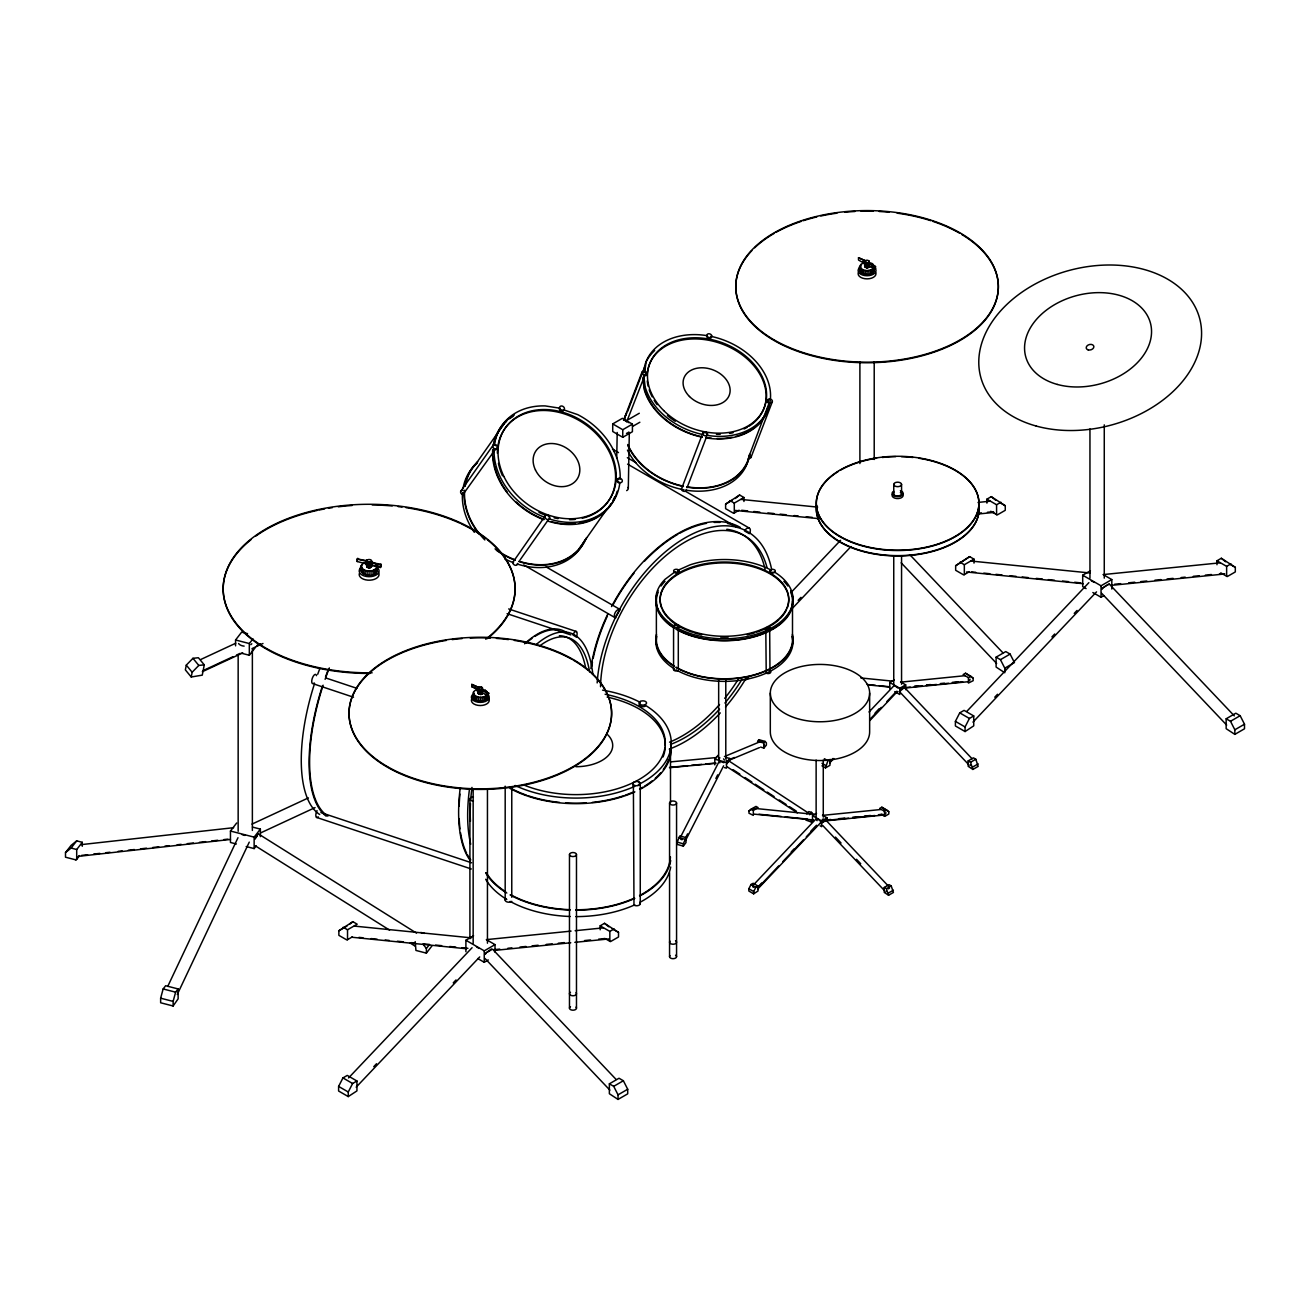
<?xml version="1.0" encoding="UTF-8"?>
<svg xmlns="http://www.w3.org/2000/svg" width="1310" height="1310" viewBox="0 0 1310 1310"><rect width="100%" height="100%" fill="white"/><g stroke="black" fill="none" stroke-linecap="round" stroke-linejoin="round"><path stroke-width="1.5" d="M616.732 458.369L617.207 432.464M628.309 488.204L629.324 432.398M376.56 569.326C377.018 582.983 350.507 571.504 364.475 562.629M361.232 571.438L361.282 565.625M366.636 560.713C367.701 565.249 375.315 559.599 368.88 559.485C361.871 560.287 368.912 572.814 371.5 565.838M366.62 566.51L367.651 565.167M376.56 564.708C378.426 572.339 363.443 573.125 361.232 566.821M719.125 759.456L719.779 757.622M885.969 812.675L885.576 814.018M970.055 679.202L969.629 680.66M186.298 665.12L185.365 669.885L191.227 677.008L202.264 675.141L204.262 664.858L198.399 657.735L192.947 658.308L186.298 665.12L192.161 672.243L191.227 677.008M643.259 373.023L645.224 363.918A65.451 48.388 20.9 0 1 654.673 350.49M644.209 371.107L645.339 365.867M711.461 337.128L711.395 337.374A2.522 1.867 20.9 0 1 706.679 336.49L706.647 336.244M702.487 433.905L702.553 433.659A2.522 1.867 20.9 0 1 705.599 432.873M476.742 689.502C466.818 694.087 482.26 701.03 486.501 695.151C490.644 702.717 472.173 703.912 473.401 696.167M478.035 688.225C480.541 684.017 485.306 690.714 479.165 689.355C473.303 687.292 481.425 699.311 482.276 692.417M478.035 693.088L478.69 692.155M487.222 694.153L486.501 691.025L482.162 689.093M874.212 267.797C875.375 282.174 849.322 270.793 863.487 262.835M859.9 270.564L860.146 269.5M864.862 261.214C864.764 264.882 872.46 261.541 867.646 260.281C861.472 259.216 865.108 272.087 869.332 266.421M563.971 409.752L563.906 410.03A2.604 2.047 35.1 0 1 559.223 408.769L559.206 408.474M160.639 998.187L163.144 988.952L165.649 985.726L178.127 988.952L178.127 998.842L173.117 1005.998L160.639 1002.772L160.639 998.187L173.117 1001.397L173.117 1005.998M173.117 1001.397L175.622 992.178L178.127 988.952M677.172 842.101L679.857 835.911L685.998 837.63L685.998 842.592L683.329 846.113L677.172 844.393L677.172 842.101L683.329 843.82L683.329 846.113M683.329 843.82L685.998 837.63M899.38 691.745L904.146 687.668M885.855 891.799L886.264 890.931M969.94 765.662L970.366 764.696M764.45 744.948L763.845 746.192M623.56 420.33L641.982 372.187M627.556 411.553L644.978 366.014M644.962 375.331A1.998 1.474 20.9 0 1 644.504 375.397L642.751 377.919L644.209 389.545A65.451 48.388 20.9 0 0 702.258 437.229M626.606 422L644.618 375.806A2.522 1.867 20.9 0 0 646.436 373.792M701.767 435.788L681.462 488.974A2.522 1.867 20.9 0 0 683.836 491.332A2.522 1.867 20.9 0 0 686.358 489.875L686.325 489.629M687.046 487.729L706.581 436.688M749.025 456.371L768.97 403.333A2.522 1.867 20.9 0 1 769.117 399.648L769.428 399.681M751.023 457.37L772.294 401.81M317.036 810.628L316.529 811.774A4.863 1.981 -71.6 0 0 316.005 816.621A4.863 1.981 -71.6 0 0 318.248 816.834M167.745 986.397L237.994 837.712M177.276 994.47L249.26 842.133M620.138 609.559A4.814 2.784 -60 0 0 615.323 612.343A4.814 2.784 -60 0 0 615.323 617.894L620.138 609.559L546.155 566.935M338.602 1086.416L342.942 1077.917L347.281 1075.412L356.942 1080.996L356.942 1090.903L348.264 1096.585L338.602 1091.017L338.602 1086.416L348.264 1092L348.264 1096.585M348.264 1092L352.603 1083.501L356.942 1080.996M680.021 838.089L718.993 761.667M685.785 837.417L687.603 833.848M715.866 778.435L717.683 774.849M685.588 840.398L723.628 765.81M748.845 888.753L751.023 884.496L753.184 883.251L758.015 886.035L758.015 890.996L753.676 893.829L748.845 891.046L748.845 888.753L753.676 891.537L753.676 893.829M753.676 891.537L755.854 887.296L758.015 886.035M825.513 767.873L827.887 760.733L830.245 759.358L829.934 765.335L825.513 767.873L821.992 765.842M955.399 721.368L959.739 712.869L964.078 710.364L973.739 715.948L973.739 725.855L965.077 731.537L955.399 725.969L955.399 721.368L965.077 726.952L965.077 731.537M965.077 726.952L969.4 718.453L973.739 715.948M361.282 570.243L361.871 564.479M726.46 764.172L728.769 760.864L809.22 813.559M254.844 838.465L258.185 833.962M254.844 839.317L257.202 835.927M726.886 763.533L728.769 761.29M503.842 424.145L475.268 464.788A66.859 52.728 35.1 0 0 465.181 486.141M461.005 490.89L493.182 445.122M519.972 560.091L548.202 519.939M578.856 549.07L607.414 508.427A66.859 52.728 35.1 0 1 601.617 513.847M865.075 265.75L864.862 266.749M873.966 267.486C870.937 271.809 861.636 271.858 859.9 266.421M893.78 492.151C890.767 497.947 906.029 496.523 900.756 491.61M900.248 689.731L899.413 692.057M78.928 856.543L75.931 859.9L65.5 857.198L65.5 852.613L71.084 845.408L76.684 840.856L82.268 842.314L82.268 846.276M65.5 852.613L71.1 848.061L76.684 840.856M235.571 645.846L235.571 639.984L241.662 632.124L247.557 633.647M76.701 859.409L76.701 849.519L82.268 842.314M75.931 859.9L79.288 855.577M241.466 653.231L249.326 655.262L249.326 643.538L252.977 638.822M249.326 655.262L255.417 647.402M371.107 562.563L380.899 564.233L380.899 566.771L380.342 567.492L357.204 561.515L357.204 558.977L367.193 560.68L366.636 561.4M357.204 561.515L357.761 558.256M371.107 565.101L378.328 566.1M380.342 567.492L380.899 564.233M236.357 844L230.462 842.477L230.462 831.031L236.684 822.991M246.198 846.538L254.14 848.585L254.14 837.139L260.363 829.115L252.47 827.068M254.14 848.585L256.203 845.916M415.188 941.628L415.941 950.438L426.372 953.123L426.372 948.538L428.616 945.656M426.372 953.123L431.956 945.918M714.801 764.893L714.801 759.178L718.142 755.215M724.495 767.611L726.477 768.168L726.477 762.453L729.801 758.49L725.904 757.393M765.056 741.411L758.899 739.692L757.557 741.28L763.714 742.999L765.056 741.411L766.383 742.819L766.383 745.112L763.894 748.075L760.635 747.093M806.829 813.968L808.827 811.594L811.578 812.364L813.428 814.885M809.596 814.738L811.578 812.364M805.846 820.093L811.365 821.992L813.346 819.618M485.06 953.533L491.545 948.882M485.06 954.401L486.075 953.303M822.074 822.32L825.84 820.142L889.015 886.739M822.074 822.745L825.84 820.568M1101.874 588.485L1108.997 583.851M1101.874 589.353L1102.873 588.255M791.437 592.087L840.578 540.293M798.15 600.308L800.95 597.36M792.059 608.692L851.025 546.532M348.542 1077.95L472.075 947.719M373.759 1066.668L376.543 1063.72M453.244 982.86L456.027 979.929M356.173 1087.169L479.706 956.922M869.021 711.985L894.124 685.572M875.096 713.033L879.239 708.661M830.016 761.454L832.8 758.539M870.233 719.059L881.319 707.367M886.87 701.521L896.58 691.287M829.688 762.895L833.831 758.506M869.807 720.598L897.481 691.418M753.119 885.265L816.294 818.652M758.948 885.937L761.749 882.973M791.24 851.893L794.04 848.929M810.89 831.162L816.507 825.251M759.407 886.28L778.713 865.91M782.856 861.554L791.125 852.826M793.893 849.912L803.554 839.743M806.305 836.828L815.966 826.659M757.639 889.13L820.813 822.516M966.747 711.428L1088.872 582.672M994.749 697.198L997.532 694.267M1051.914 636.922L1054.697 633.991M1074.233 613.408L1077.016 610.46M972.97 722.121L1096.519 591.874M192.161 672.243L198.809 665.431L204.262 664.858M900.805 689.125L904.146 687.193M739.118 510.212L733.698 513.34L725.609 508.673L725.609 504.088L739.61 495.016L743.949 497.522L743.949 501.484M735.27 498.504L739.61 495.016M352.357 936.879L346.937 940.007L338.864 935.34L338.864 930.755L352.865 921.683L357.188 924.189L347.527 929.756L343.204 927.251M349.966 924.008L352.865 921.683M969.171 571.831L963.751 574.959L955.661 570.292L955.661 565.707L969.662 556.635L974.001 559.141L974.001 563.103M969.662 556.635L955.661 565.707M753.316 810.432L753.316 815.377L748.976 813.215L748.976 810.923L751.138 809.171L755.985 806.387L758.146 807.631L753.316 810.432L751.138 809.171M487.205 952.239L491.545 949.734M1104.019 587.191L1106.393 585.488M752.923 809.072L754.036 808.417M674.617 572.126L665.021 579.347A68.611 39.611 0 0 0 674.142 626.098M678.302 627.801L678.514 627.654A2.653 1.523 0 0 0 678.089 625.803M770.542 570.521L770.329 570.685A2.653 1.523 0 0 0 770.755 572.535A2.653 1.523 0 0 0 773.948 572.765L774.21 572.65M678.302 670.409L678.089 670.573A2.653 1.523 0 0 1 674.617 670.704A2.653 1.523 0 0 1 673.929 668.722M639.968 703.257L639.673 703.486A3.684 2.129 0 0 0 640.262 706.041A3.684 2.129 0 0 0 644.7 706.385L645.093 706.221M511.768 901.362L511.473 901.591A3.684 2.129 0 0 1 506.266 901.591A3.684 2.129 0 0 1 506.266 898.578M888.327 888.835L889.457 888.196M858.508 257.726L865.943 261.017L858.508 257.726L858.508 260.019L865.075 263.801M875.506 266.536L868.203 263.31L875.506 266.536L875.506 268.812L868.203 265.602L875.506 268.812M612.72 423.916L622.381 418.332L632.419 424.129L632.419 431.71L622.758 437.294L612.72 431.498L612.72 423.916L622.758 429.713L632.419 424.129M625.41 421.263L639.296 413.256M632.91 426.241L639.853 422.246M725.609 504.088L732.044 500.371M729.948 500.584L734.288 503.089L743.949 497.522M471.764 684.393L479.198 687.684L471.764 684.393L471.764 686.686L479.198 689.977M471.764 686.686L477.56 689.027M482.309 691.762L481.441 692.269L487.893 695.987L488.761 693.203L481.441 689.977L488.761 693.203M986.921 503.122L986.921 499.159L991.261 496.654L1005.261 505.725L1005.261 510.31L997.172 514.977L990.737 511.26M986.921 499.159L996.582 504.743L1000.922 502.238M960.001 562.219L964.34 564.708L974.001 559.141M338.864 930.755L346.921 926.104M889.768 688.733L889.768 682.477L894.19 679.923M1086.088 588.616L1082.699 586.651L1082.699 575.205L1090.395 570.767M889.768 682.477L899.79 688.258L905.685 684.852L905.685 689.682M465.901 951.699L465.901 940.253L473.598 935.815M1082.699 575.205L1101.039 585.799L1111.813 579.577L1111.813 589.058M465.901 940.253L484.242 950.847L495.016 944.625L495.016 952.141M970.776 676.271L965.503 673.225L963.128 674.584L968.417 677.63L970.776 676.271L973.15 678.171L973.15 680.692L968.417 683.05L968.417 677.63M996.108 657.161L1005.769 651.578L1010.108 654.083L1014.448 662.582L1004.786 668.166L1004.786 672.75L996.108 667.068L996.108 657.161L1000.447 659.667L1004.786 668.166M1092.851 592.529L1101.039 597.245L1103.724 595.69M1000.447 659.667L1010.108 654.083M477.757 958.543L484.242 962.293L488.27 959.952M748.976 810.923L753.807 808.123M1216.974 564.741L1216.974 560.778L1221.313 558.273L1235.314 567.345L1235.314 571.93L1227.224 576.596L1220.789 572.879M600.176 929.789L600.176 925.826L604.516 923.321L618.517 932.392L618.517 936.978L610.427 941.644L605.007 938.517M1216.974 560.778L1226.635 566.362L1230.974 563.857M600.176 925.826L609.838 931.41L614.177 928.905M812.495 821.386L812.495 815.672L816.539 813.346M812.495 815.672L821.665 820.961L827.052 817.849L827.052 819.651M886.641 809.989L881.81 807.206L879.632 808.45L884.463 811.25L886.641 809.989L888.802 811.741L888.802 814.034L884.758 816.376L881.237 814.345M968.155 760.913L973.428 757.851L975.803 759.227L978.177 766.383L972.888 769.428L968.155 766.317L968.155 760.913L970.53 762.273L972.888 769.428M970.53 762.273L975.803 759.227M972.888 766.923L978.177 763.877M884.234 887.46L889.064 884.659L891.226 885.92L893.404 892.454L888.573 895.254L884.234 892.405L884.234 887.46L886.395 888.704L888.573 895.254M886.395 888.704L891.226 885.92M888.573 892.962L893.404 890.161M1226.16 718.781L1235.821 713.197L1240.161 715.702L1244.5 724.201L1244.5 728.786L1234.839 734.37L1226.16 728.688L1226.16 718.781L1230.499 721.286L1234.839 729.785L1234.839 734.37M1230.499 721.286L1240.161 715.702M609.363 1083.829L619.024 1078.245L623.364 1080.75L627.703 1089.249L627.703 1093.834L618.042 1099.418L609.363 1093.735L609.363 1083.829L613.702 1086.334L618.042 1094.832L618.042 1099.418M613.702 1086.334L623.364 1080.75M1234.839 729.785L1244.5 724.201M618.042 1094.832L627.703 1089.249M200.774 659.487L235.702 643.243M203.279 670.524L232.803 656.785M236.488 655.066L240.172 653.346M256.776 645.617L260.477 643.898M202.313 671.719L242.759 652.904M251.962 648.63L262.982 643.488M252.011 824.105L308.407 797.888M260.494 832.963L315.071 807.599M677.614 570.39L690.124 564.839A68.611 39.611 0 0 1 771.344 570.243M760.062 741.706L763.468 742.213M724.446 756.558L760.717 741.444M728.786 759.8L734.386 757.475M728.573 760.471L759.407 747.617M1107.458 584.948L1108.342 584.686M719.485 761.175L723.922 762.715M81.138 844.639L233.638 827.691M81.547 855.414L87.639 854.742M93.747 854.054L99.838 853.383M105.946 852.695L110.007 852.253M118.146 851.353L122.207 850.894M128.315 850.223L134.406 849.535M140.514 848.864L146.605 848.176M152.713 847.504L158.805 846.833M164.913 846.145L168.974 845.703M177.112 844.786L181.173 844.344M187.281 843.656L193.372 842.985M199.48 842.314L205.572 841.626M211.68 840.954L217.771 840.267M223.879 839.595L227.94 839.137M78.78 856.314L230.462 839.448M978.03 502.418L990.131 501.206M977.342 513.291L981.387 512.898M987.429 512.275L993.488 511.67M977.702 514.06L993.848 512.439M1103.151 574.582L1220.199 562.825M1114.564 584.244L1120.623 583.638M1128.696 582.819L1134.738 582.213M1140.797 581.607L1146.856 581.001M1154.929 580.183L1160.987 579.577M1167.03 578.971L1173.089 578.365M1181.162 577.546L1185.206 577.153M1193.263 576.334L1199.321 575.729M1205.38 575.123L1211.439 574.517M1219.512 573.698L1224.719 573.764M1110.88 585.406L1223.9 574.058M900.576 682.166L965.077 675.682M914.642 686.145L918.605 685.752M926.53 684.95L930.477 684.557M940.383 683.558L944.346 683.165M952.272 682.363L958.216 681.773M904.228 687.701L910.27 687.095M914.298 686.686L922.371 685.883M926.399 685.474L936.486 684.459M940.514 684.066L948.571 683.247M952.616 682.837L962.686 681.839M905.521 688.012L968.024 681.74M822.713 815.36L881.237 809.482M826.872 819.88L830.835 819.487M838.76 818.684L844.704 818.095M852.646 817.293L858.59 816.687M864.534 816.097L870.479 815.491M878.421 814.705L882.383 814.296M826.413 820.387L848.618 818.16M852.646 817.751L874.851 815.524M878.879 815.115L883.497 814.951M825.578 820.879L884.103 815M486.337 939.63L571.094 931.115M575.139 930.706L603.386 927.873M493.723 949.701L499.781 949.095M507.854 948.276L511.899 947.867M519.955 947.064L526.014 946.459M532.073 945.836L538.132 945.231M546.204 944.428L552.247 943.822M558.306 943.216L564.364 942.594M584.538 940.58L590.597 939.958M598.67 939.155L604.729 938.549M494.083 950.454L570.767 942.758M574.812 942.349L609.117 938.91M670.491 761.896L716.586 757.54M669.639 767.382L687.668 765.679M691.68 765.286L701.701 764.352M705.697 763.959L715.718 763.026M669.475 767.693L715.882 763.304M735.254 510.442L819.028 518.662M753.807 814.1L811.905 819.831M643.619 378.394L643.783 382.094M740.969 499.421L817.653 507.117M741.657 510.294L747.715 510.9M753.774 511.506L759.816 512.112M767.889 512.931L773.948 513.536M780.007 514.142L786.066 514.748M794.138 515.567L798.167 515.976M806.24 516.779L812.298 517.385M971.021 561.04L1090.1 572.994M971.709 571.913L975.753 572.323M983.826 573.125L989.885 573.747M995.928 574.353L1001.986 574.959M1010.059 575.761L1016.118 576.367M1022.16 576.99L1028.219 577.595M1036.292 578.398L1042.351 579.004M1048.393 579.626L1054.452 580.232M1062.525 581.034L1068.583 581.64M1074.642 582.262L1080.685 582.868M966.502 571.979L1083.337 583.72M860.834 677.958L893.092 681.184M867.253 684.508L875.326 685.31M879.354 685.719L889.441 686.735M867.891 684.884L889.687 687.079M754.642 808.385L815.18 814.46M759.014 814.231L781.218 816.457M785.263 816.867L807.451 819.094M354.224 926.088L471.272 937.845M358.956 937.371L362.985 937.78M371.058 938.582L377.116 939.188M385.189 940.007L389.217 940.416M397.29 941.219L403.349 941.824M411.422 942.643L415.45 943.036M423.523 943.855L429.582 944.461M435.641 945.067L441.683 945.673M449.756 946.491L455.815 947.097M461.873 947.703L467.932 948.309M351.719 937.223L466.524 948.767M619.319 478.789L619.008 478.74A2.604 2.047 35.1 0 0 618.664 482.899L618.975 483.013M242.186 834.683L245.085 835.436M680.709 839.333L682.133 839.726M868.907 262.426L872.116 263.49L874.212 266.421M315.153 684.426L353.536 697.231M357.204 558.977L380.342 564.954M379.982 566.542L380.899 566.771M235.571 639.984L249.326 643.538M230.462 831.031L254.14 837.139M420.772 932.442L424.489 933.408M71.1 848.061L76.701 849.519M163.144 988.952L175.622 992.178M714.801 759.178L726.477 762.453M678.514 837.499L684.672 839.219M644.438 372.024L644.766 372.122A2.522 1.867 20.9 0 1 645.846 372.81M748.288 458.254L748.616 458.353A2.522 1.867 20.9 0 0 751.072 456.388M1091.312 580.854L1094.439 582.426M894.484 685.556L898.021 688.11M816.801 818.504L819.536 820.273M508.673 608.937L576.4 631.518A4.863 1.981 -71.6 0 1 576.4 637.135L572.961 634.957A4.863 1.981 -71.6 0 1 576.4 631.518M507.085 613.669L570.832 634.908M326.01 678.04L356.909 688.34M320.917 812.577L471.584 862.799M316.529 817.391L471.322 868.988M372.384 562.17L375.577 563.66M495.262 445.334L495.573 445.449A2.604 2.047 35.1 0 1 496.13 445.826M883.857 809.318L884.987 809.973M674.716 572.568L674.994 572.683A2.653 1.523 0 0 0 678.187 572.454A2.653 1.523 0 0 0 678.596 570.603L678.4 570.439M752.677 886.706L753.79 887.361M862.668 261.41L865.943 263.31M1230.483 564.561L1235.314 567.345M1000.431 502.942L1005.261 505.725M1103.478 574.762L1111.813 579.577M613.195 449.526L618.5 452.589M627.343 457.698L636.185 462.807M685.687 491.397L749.353 528.143A4.814 2.784 -60 0 1 749.353 533.71L744.522 530.927A4.814 2.784 -60 0 1 749.353 528.143M627.572 464.117L737.186 527.406M973.15 678.171L965.503 673.225M959.739 712.869L969.4 718.453M900.674 681.97L905.685 684.852M894.779 691.615L899.79 694.513L899.79 688.258M523.738 564.938L615.667 618.009M824.367 758.703L827.887 760.733M821.992 763.337L825.513 765.367M888.802 811.741L881.81 807.206M822.467 815.213L827.052 817.849M820.109 825.791L821.665 826.692L821.665 820.961M751.023 884.496L755.854 887.296M612.065 928.675L618.517 932.392M486.681 939.81L495.016 944.625M342.942 1077.917L352.603 1083.501M258.398 833.897L416.531 933.146M255.499 845.949L389.561 930.1M410.194 943.053L415.352 946.279M476.463 946.704L478.838 948.407M733.01 769.658L739.855 774.144M744.997 777.501L751.842 781.988M755.264 784.231L763.812 789.848M767.234 792.091L774.095 796.562M779.221 799.935L786.066 804.422M789.488 806.665L796.333 811.152M727.214 766.874L797.381 812.855M763.894 748.075L763.714 742.999M1221.313 558.273L1225.652 561.777M991.261 496.654L995.6 500.142M604.516 923.321L608.839 926.825M744.293 679.317L744.555 679.562A4.814 2.784 -60 0 0 748.681 677.81M758.899 739.692L760.242 741.1M1109.373 584.162L1234.315 715.882M1101.743 593.365L1226.684 725.085M910.204 555.096L1002.871 652.773M901.165 562.825L996.632 663.466M904.358 687.357L972.151 758.834M899.413 691.582L968.598 764.516M835.452 837.09L841.053 843.018M856.511 859.294L860.719 863.732M822.713 825.496L884.496 890.603M492.576 949.21L616.109 1079.44M484.946 958.412L609.887 1090.133M723.578 758.85L724.414 760.127M192.947 658.308L198.809 665.431M820.044 820.83L820.715 821.845M423.015 944.068L426.372 948.538M874.212 270.564L873.246 268.501L873.246 272.627M707.302 434.789L707.269 434.543A2.522 1.867 20.9 0 0 706.679 433.561M643.734 375.331L645.191 386.974A65.451 48.388 20.9 0 0 703.241 434.642M644.242 385.811L644.716 389.545A64.91 47.995 20.9 0 0 702.291 436.836M517.63 563.431L517.646 563.726A2.604 2.047 35.1 0 1 515.043 565.216A2.604 2.047 35.1 0 1 512.8 562.416L544.682 516.713A2.604 2.047 35.1 0 1 545.386 515.911M1226.635 566.362L1226.635 576.269M1104.264 424.849L1104.264 578.136M1101.039 585.799L1101.039 597.245M1089.953 428.943L1089.953 578.136M996.582 504.743L996.582 514.65M964.34 564.708L964.34 574.615M901.558 484.422A3.914 2.26 0 0 1 895.696 486.37A3.914 2.26 0 0 1 895.696 482.473A3.914 2.26 0 0 1 901.558 484.422L901.558 494.623M901.558 555.8L901.558 684.262M893.747 484.422L893.747 494.623M893.747 555.8L893.747 684.262M884.463 811.25L884.463 816.195M874.638 267.027L874.638 269.32M874.212 361.675L874.212 459.483M873.966 265.34L873.966 271.628M873.246 264.358L873.246 267.109M872.116 269.336L872.116 273.479M870.626 269.991L870.626 274.134M869.644 693.088A49.665 28.673 0 0 1 795.154 717.929A49.665 28.673 0 0 1 795.154 668.264A49.665 28.673 0 0 1 869.644 693.088L869.644 731.864A49.665 28.673 0 0 1 819.978 760.537A49.665 28.673 0 0 1 770.313 731.864L770.313 693.088M869.25 261.214L869.25 266.749M869.038 262.213L869.038 267.076M868.907 270.4L868.907 274.543M868.661 262.475L868.661 267.338M868.203 262.688L868.203 267.551M867.646 262.819L867.646 267.682M867.056 262.868L867.056 267.731M867.056 270.548L867.056 274.691M866.467 262.819L866.467 267.682M865.91 262.688L865.91 267.551M865.451 262.475L865.451 267.338M865.075 260.886L865.075 267.076M865.206 270.4L865.206 274.543M863.487 269.991L863.487 274.134M861.996 269.336L861.996 273.479M860.866 264.358L860.866 267.109M860.866 268.485L860.866 272.627M860.146 267.486L860.146 271.628M859.9 361.675L859.9 463.56M823.269 760.095L823.269 817.145M816.13 760.095L816.13 817.145M811.365 819.7L811.365 821.992M792.501 601.159L792.501 639.493M769.691 630.274L769.969 670.966A2.653 1.523 0 0 1 769.969 673.127A2.653 1.523 0 0 1 766.219 673.127L765.81 630.208A2.653 1.523 0 0 1 766.219 628.358A2.653 1.523 0 0 1 769.412 628.112M734.288 503.089L734.288 512.996M729.801 758.49L729.801 760.275M725.789 679.612L725.789 759.079M718.666 679.906L718.666 759.374M678.302 629.832L678.302 668.378M676.566 803.03A3.504 2.03 0 0 1 671.309 804.782A3.504 2.03 0 0 1 671.309 801.278A3.504 2.03 0 0 1 676.566 803.03L676.566 956.66M673.569 626.327L673.569 669.492M670.491 802.883L670.491 748.6A94.598 54.627 0 0 1 669.688 755.723M669.557 803.03L669.557 864.436M669.557 872.624L669.557 956.66M656.375 601.159L656.375 639.493M640.262 783.626L640.262 903.638M622.758 429.713L622.758 437.294M609.838 931.41L609.838 941.317M576.482 854.546A3.504 2.03 0 0 1 571.225 856.298A3.504 2.03 0 0 1 571.225 852.794A3.504 2.03 0 0 1 576.482 854.546L576.482 1008.176M569.473 854.546L569.473 1008.176M511.768 787.015L511.768 897.284M505.185 786.18L505.185 900.085M487.893 693.694L487.893 695.987M487.451 694.464L487.451 697.231M487.451 788.8L487.451 943.216M487.222 692.008L487.222 698.295M486.501 695.151L486.501 699.294M485.371 690.157L485.371 692.924M485.371 696.003L485.371 700.146M484.242 950.847L484.242 962.293M483.881 696.658L483.881 700.801M482.506 687.881L482.506 693.416M482.276 687.553L482.276 693.743M482.162 697.067L482.162 701.21M481.916 687.292L481.916 694.005M481.441 687.079L481.441 694.218M480.901 689.486L480.901 694.349M480.311 689.535L480.311 694.398M480.311 697.215L480.311 701.358M479.722 689.486L479.722 694.349M479.165 689.355L479.165 694.218M478.69 687.292L478.69 694.005M478.33 687.553L478.33 693.743M478.461 697.067L478.461 701.21M478.101 687.881L478.101 693.416M476.742 696.658L476.742 700.801M475.252 696.003L475.252 700.146M474.122 695.151L474.122 699.294M473.401 692.008L473.401 698.295M473.156 788.8L473.156 943.216M473.418 797.004A3.504 2.03 0 0 0 469.913 799.018L469.913 938.206M377.034 565.887L376.985 571.684M376.396 568.229L376.396 572.83M375.299 569.244L375.299 573.862M373.792 570.063L373.792 574.681M371.974 570.636L371.974 575.254M371.647 560.795L371.631 566.591M371.45 561.548L371.45 566.952M371.107 561.875L371.107 567.279M370.615 562.137L370.615 567.541M370.042 562.317L370.042 567.721M369.944 570.914L369.944 575.532M369.387 562.399L369.387 567.803M368.732 562.383L368.732 567.803M368.094 562.285L368.094 567.688M367.881 570.882L367.881 575.499M367.537 562.088L367.537 567.492M367.16 560.025L367.078 567.214M366.816 560.352L366.767 566.87M365.883 570.538L365.883 575.155M364.115 569.916L364.115 574.533M362.69 569.048L362.69 573.649M361.707 567.983L361.707 572.601M347.527 929.756L347.527 939.663M260.363 829.115L260.363 836.631M252.371 649.744L252.371 830.442M238.158 654.656L238.158 831.293M584.85 540.064A67.334 53.104 35.1 0 1 517.204 564.02M513.569 562.76A67.334 53.104 35.1 0 1 504.727 558.83M474.318 532.318A67.334 53.104 35.1 0 1 462.512 492.56M463.036 488.45A67.334 53.104 35.1 0 1 477.462 462.774M586.569 537.608A67.334 53.104 35.1 0 1 518.924 561.564M515.288 560.303A67.334 53.104 35.1 0 1 496.408 550.298M479.46 534.414A67.334 53.104 35.1 0 1 464.133 491.921M464.755 485.994A67.334 53.104 35.1 0 1 477.692 461.66M583.507 542.7A66.859 52.728 35.1 0 1 518.973 561.188M515.37 559.943A66.859 52.728 35.1 0 1 495.049 548.857M484.847 539.949A66.859 52.728 35.1 0 1 464.673 490.218M617.157 491.266A67.416 53.17 35.1 0 1 547.482 520.987M543.846 519.726A67.416 53.17 35.1 0 1 492.74 449.428M493.248 445.334A67.416 53.17 35.1 0 1 514.355 414.926M562.448 410.57A2.047 1.621 35.1 0 0 563.431 409.768L577.775 414.648A67.416 53.17 35.1 0 1 620.138 479.198M561.466 410.538A2.047 1.621 35.1 0 1 559.714 408.785L559.599 407.59A2.604 2.047 35.1 0 1 562.203 406.084A2.604 2.047 35.1 0 1 564.463 408.884L564.332 409.424A2.604 2.047 35.1 0 1 559.632 408.163L545.206 405.92A67.416 53.17 35.1 0 0 494.443 445.253M619.81 483.062A67.416 53.17 35.1 0 1 548.988 518.858M545.353 517.597A67.416 53.17 35.1 0 1 494.116 449.133M596.574 517.221A66.859 52.728 35.1 0 1 579.216 523.296M575.368 523.787A66.859 52.728 35.1 0 1 551.15 521.609M543.945 519.3A66.859 52.728 35.1 0 1 516.189 502.025M507.183 492.101A66.859 52.728 35.1 0 1 494.623 466.327M494.214 464.46A66.859 52.728 35.1 0 1 493.199 456.928M493.755 445.498A66.859 52.728 35.1 0 1 506.593 421.329M509.656 418.725A66.859 52.728 35.1 0 1 512.963 416.4M614.734 496.752A66.859 52.728 35.1 0 1 613.047 500.322M611.017 503.728A66.859 52.728 35.1 0 1 608.692 506.921M497.374 453.227A63.191 49.829 35.1 0 1 547.498 410.603A63.191 49.829 35.1 0 1 612.9 460.694A63.191 49.829 35.1 0 1 582.295 518.252M575.123 519.431A63.191 49.829 35.1 0 1 569.523 519.693M558.027 518.662A63.191 49.829 35.1 0 1 554.163 517.843M544.583 514.846A63.191 49.829 35.1 0 1 538.95 512.407M502.5 475.808A63.191 49.829 35.1 0 1 498.439 463.363M548.333 516.353A2.604 2.047 35.1 0 1 548.808 516.844M463.2 490.382A2.604 2.047 35.1 0 0 460.596 491.889A2.604 2.047 35.1 0 0 462.839 494.689L495.229 449.608A2.604 2.047 35.1 0 0 497.161 447.43M626.016 421.083A4.028 2.325 60 0 1 628.865 422.737M628.636 432.12A6.059 3.422 1 0 1 626.491 433.381M628.063 487.32A6.059 3.422 1 0 1 626.671 490.628M749.959 454.586A65.369 48.339 20.9 0 1 687.046 487.173M683.378 486.501A65.369 48.339 20.9 0 1 627.834 445.498M624.362 420.215A65.369 48.339 20.9 0 1 626.409 413.289M749.533 454.455A64.91 47.995 20.9 0 1 687.046 486.829M683.411 486.157A64.91 47.995 20.9 0 1 627.817 444.499M748.812 457.567A65.369 48.339 20.9 0 1 685.9 490.153M684.066 489.842A65.369 48.339 20.9 0 1 627.457 450.132M624.084 419.658A65.369 48.339 20.9 0 1 626.802 412.994M768.544 407.05A65.451 48.388 20.9 0 1 705.926 437.9M645.994 374.202A1.998 1.474 20.9 0 1 645.388 375.168M645.077 372.711A1.998 1.474 20.9 0 0 644.618 372.482L646.207 361.331A65.451 48.388 20.9 0 1 707.154 335.655M647.091 375.61A61.341 45.359 20.9 0 1 730.063 347.428A61.341 45.359 20.9 0 1 748.976 426.258M747.388 427.207A61.341 45.359 20.9 0 1 744.047 428.959M733.06 432.726A61.341 45.359 20.9 0 1 729.506 433.43M720.238 434.298A61.341 45.359 20.9 0 1 716.439 434.281M675.256 421.312A61.341 45.359 20.9 0 1 667.429 415.516M657.145 404.708A61.341 45.359 20.9 0 1 654.149 400.303M652.2 396.848A61.341 45.359 20.9 0 1 649.187 389.774M648.172 386.237A61.341 45.359 20.9 0 1 647.255 380.882M710.822 336.326A65.451 48.388 20.9 0 1 770.526 397.225A65.451 48.388 20.9 0 1 706.909 435.329M768.037 406.902A64.91 47.995 20.9 0 1 749.205 431.023M747.699 431.874A64.91 47.995 20.9 0 1 735.86 436.426M732.175 437.262A64.91 47.995 20.9 0 1 716.898 438.522M711.428 438.211A64.91 47.995 20.9 0 1 705.926 437.507M670.687 860.539A95.253 55.004 0 0 1 639.984 895.844M634.777 898.398A95.253 55.004 0 0 1 575.892 910.155M570.161 910.057A95.253 55.004 0 0 1 510.13 894.959M506.806 893.027A95.253 55.004 0 0 1 485.683 872.82M670.442 856.937A94.598 54.627 0 0 1 639.542 895.565M634.367 898.103A94.598 54.627 0 0 1 575.892 909.779M569.735 909.664A94.598 54.627 0 0 1 510.589 894.681M505.594 891.717A94.598 54.627 0 0 1 486.288 872.706M670.687 866.991A95.253 55.004 0 0 1 639.984 902.279M634.777 904.833A95.253 55.004 0 0 1 575.892 916.607M570.161 916.492A95.253 55.004 0 0 1 510.13 901.395M506.806 899.462A95.253 55.004 0 0 1 485.683 879.272M670.802 743.212A95.384 55.069 0 0 1 640.066 789.324M634.859 791.879A95.384 55.069 0 0 1 510.065 788.44M605.105 694.234A89.407 51.614 0 0 1 655.164 766.874A89.407 51.614 0 0 1 523.345 784.772M645.06 705.108A95.384 55.069 0 0 1 638.363 784.625M634.859 786.295A95.384 55.069 0 0 1 515.141 785.476M602.567 690.141A95.384 55.069 0 0 1 640.066 702.275M668.673 759.26A94.598 54.627 0 0 1 663.286 769.494M660.731 772.769A94.598 54.627 0 0 1 655.246 778.337M652.429 780.694A94.598 54.627 0 0 1 644.504 786.197M642.784 787.212A94.598 54.627 0 0 1 639.542 788.997M632.583 792.321A94.598 54.627 0 0 1 625.116 795.236M623.183 795.89A94.598 54.627 0 0 1 592.333 802.375M586.176 802.899A94.598 54.627 0 0 1 565.592 802.899M559.435 802.375A94.598 54.627 0 0 1 528.585 795.89M526.669 795.236A94.598 54.627 0 0 1 510.589 788.112M665.234 747.371A89.407 51.614 0 0 1 663.04 756.951M607.12 697.084A89.407 51.614 0 0 1 665.283 745.456M607.774 734.828A36.811 21.255 0 0 1 575.892 766.71M639.771 902.574A3.684 2.129 0 0 1 638.822 905.325A3.684 2.129 0 0 1 633.975 905.128L633.401 786.262A3.684 2.129 0 0 1 633.401 784.133M675.534 955.236A3.504 2.03 0 0 1 675.731 957.954A3.504 2.03 0 0 1 671.048 958.314A3.504 2.03 0 0 1 670.016 955.645M675.534 940.776A3.504 2.03 0 0 1 675.731 943.511A3.504 2.03 0 0 1 671.048 943.871A3.504 2.03 0 0 1 670.016 941.202M576.007 1007.161A3.504 2.03 0 0 1 574.975 1009.83A3.504 2.03 0 0 1 570.292 1009.47A3.504 2.03 0 0 1 570.489 1006.751M576.007 992.718A3.504 2.03 0 0 1 574.975 995.387A3.504 2.03 0 0 1 570.292 995.027A3.504 2.03 0 0 1 570.489 992.292M470.028 938.73A3.504 2.03 0 0 1 470.929 936.781M473.418 801.049A3.504 2.03 0 0 1 469.913 799.018M792.386 636.644A68.529 39.562 0 0 1 754.74 677.286A68.529 39.562 0 0 1 675.976 669.787M674.208 668.722A68.529 39.562 0 0 1 656.49 636.644M792.386 634.335A68.529 39.562 0 0 1 754.74 674.977A68.529 39.562 0 0 1 675.976 667.461M674.208 666.413A68.529 39.562 0 0 1 656.49 634.335M792.239 636.07A68.055 39.3 0 0 1 753.184 675.108A68.055 39.3 0 0 1 676.304 667.281M674.552 666.217A68.055 39.3 0 0 1 656.637 636.07M790.716 590.908A68.611 39.611 0 0 1 758.736 635.465A68.611 39.611 0 0 1 675.911 629.177M674.142 628.112A68.611 39.611 0 0 1 658.16 590.908M661.042 585.996A68.611 39.611 0 0 1 665.021 581.345M783.855 581.345A68.611 39.611 0 0 1 787.818 585.996M678.121 570.767A2.096 1.212 0 0 1 677.794 572.224A2.096 1.212 0 0 1 675.272 572.421L674.437 571.88A2.653 1.523 0 0 1 674.437 569.719A2.653 1.523 0 0 1 678.187 569.719L678.596 570.03A2.653 1.523 0 0 1 678.187 571.88A2.653 1.523 0 0 1 674.994 572.126M786.557 609.641A64.321 37.139 0 0 1 780.138 618.598M778.893 619.777A64.321 37.139 0 0 1 756.591 632.19M754.773 632.763A64.321 37.139 0 0 1 747.077 634.777M728.163 637.102A64.321 37.139 0 0 1 720.713 637.102M701.783 634.777A64.321 37.139 0 0 1 694.103 632.763M692.286 632.19A64.321 37.139 0 0 1 669.967 619.777M668.739 618.598A64.321 37.139 0 0 1 662.32 609.641M661.534 607.758A64.321 37.139 0 0 1 724.43 562.891A64.321 37.139 0 0 1 787.343 607.758M774.718 572.208A68.611 39.611 0 0 1 772.048 627.67A68.611 39.611 0 0 1 675.911 627.163M790.88 592.644A68.055 39.3 0 0 1 790.88 609.674M790.176 611.328A68.055 39.3 0 0 1 784.788 619.319M782.07 622.053A68.055 39.3 0 0 1 772.556 628.947M765.859 632.337A68.055 39.3 0 0 1 677.892 629.832M674.552 627.899A68.055 39.3 0 0 1 666.806 622.053M664.072 619.319A68.055 39.3 0 0 1 658.701 611.328M657.997 609.674A68.055 39.3 0 0 1 657.997 592.644M674.896 625.558A2.653 1.523 0 0 1 677.548 625.558M719.894 762.813A3.57 2.063 0 0 1 719.272 762.42M726.166 760.586A3.062 1.097 -74.3 0 1 726.51 760.258M817.178 820.633A3.57 2.063 0 0 1 816.605 820.207M820.715 823.564A3.062 1.768 -60 0 1 820.715 822.254M822.254 819.601A3.062 1.768 -60 0 1 823.368 818.963M536.609 644.176A125.973 51.434 -71.6 0 1 592.791 673.848M470.716 844.197A125.973 51.434 -71.6 0 1 469.52 788.751M540.08 645.633A120.847 49.338 -71.6 0 1 589.615 672.177M470.437 821.304A120.847 49.338 -71.6 0 1 470.47 803.505M470.732 799.558A120.847 49.338 -71.6 0 1 471.993 787.408M559.354 635.71A120.847 49.338 -71.6 0 1 585.57 667.51M470.388 860.621A125.973 51.434 -71.6 0 1 460.236 787.736M524.573 643.816A125.973 51.434 -71.6 0 1 566.133 632.255M470.749 859.868A125.105 51.074 -71.6 0 1 467.424 854.775M466.638 853.252A125.105 51.074 -71.6 0 1 460.531 832.734M460.007 828.886A125.105 51.074 -71.6 0 1 459.188 818.603M459.139 806.289A125.105 51.074 -71.6 0 1 459.941 794.057M526.047 643.194A125.105 51.074 -71.6 0 1 531.991 638.412M534.906 636.414A125.105 51.074 -71.6 0 1 556.816 629.897M326.108 816.13A126.12 51.483 -71.6 0 1 322.391 686.112M325.535 676.893A126.12 51.483 -71.6 0 1 327.533 671.473M319.706 814.509A126.12 51.483 -71.6 0 1 314.564 683.509M317.708 674.29A126.12 51.483 -71.6 0 1 319.706 668.87M327.893 816.163A125.105 51.074 -71.6 0 1 323.128 685.195M325.109 679.35A125.105 51.074 -71.6 0 1 329.35 667.936M316.512 675.649A4.863 1.981 -71.6 0 0 316.267 674.945L315.874 674.503A4.863 1.981 -71.6 0 0 312.435 677.941A4.863 1.981 -71.6 0 0 312.435 683.558L312.943 683.689A4.863 1.981 -71.6 0 0 314.154 683.001M961.72 234.441A131.295 75.8 0 0 1 967.173 335.999A131.295 75.8 0 0 1 792.73 349.442A131.295 75.8 0 0 1 751.842 250.619M754.691 247.754A131.295 75.8 0 0 1 774.226 233.36M775.831 232.443A131.295 75.8 0 0 1 801.409 221.308M803.259 220.702A131.295 75.8 0 0 1 816.818 216.92M820.83 216.003A131.295 75.8 0 0 1 836.959 213.17M844.901 212.236A131.295 75.8 0 0 1 854.971 211.483M861.03 211.237A131.295 75.8 0 0 1 873.082 211.237M879.141 211.483A131.295 75.8 0 0 1 889.212 212.236M897.154 213.17A131.295 75.8 0 0 1 930.853 220.702M932.704 221.308A131.295 75.8 0 0 1 959.886 233.36M874.802 267.977A8.941 5.158 0 0 1 867.056 275.722A8.941 5.158 0 0 1 859.311 267.977M875.686 272.382A8.941 5.158 0 0 1 867.056 278.866A8.941 5.158 0 0 1 858.427 272.382M978.619 503.384A81.4 46.996 0 0 1 899.266 555.62A81.4 46.996 0 0 1 816.556 505.136M978.619 503.728A81.4 46.996 0 0 1 899.266 555.98A81.4 46.996 0 0 1 816.556 505.496M918.67 458.222A81.318 46.947 0 0 1 971.692 522.952A81.318 46.947 0 0 1 852.433 542.618A81.318 46.947 0 0 1 838.285 471.469M840.119 470.372A81.318 46.947 0 0 1 876.57 458.222M882.203 457.485A81.318 46.947 0 0 1 895.696 456.633M901.46 456.682A81.318 46.947 0 0 1 913.037 457.485M900.379 492.609A5.535 3.193 0 0 1 902.41 496.965A5.535 3.193 0 0 1 894.845 498.144A5.535 3.193 0 0 1 892.831 493.772M900.379 490.66A5.535 3.193 0 0 1 902.148 495.262A5.535 3.193 0 0 1 894.059 495.868A5.535 3.193 0 0 1 893.698 491.168M251.798 643.734A7.156 4.127 0 0 1 250.816 644.651M244.135 646.125A7.156 4.127 0 0 1 238.584 643.521M487.369 539.769A145.967 84.282 0 0 1 487.369 638.609M370.108 673.455A145.967 84.282 0 0 1 239.353 627.768A145.967 84.282 0 0 1 250.898 539.769M255.859 536.036A145.967 84.282 0 0 1 317.053 510.458M318.919 510.065A145.967 84.282 0 0 1 324.618 508.935M328.466 508.247A145.967 84.282 0 0 1 332.363 507.641M338.258 506.823A145.967 84.282 0 0 1 352.144 505.496M372.204 504.94A145.967 84.282 0 0 1 392.214 505.971M398.109 506.593A145.967 84.282 0 0 1 402.039 507.085M405.969 507.641A145.967 84.282 0 0 1 459.45 522.985M461.185 523.787A145.967 84.282 0 0 1 485.879 538.606M372.138 672.816A145.967 84.282 0 0 1 226.122 571.7A145.967 84.282 0 0 1 429.091 511.719A145.967 84.282 0 0 1 485.748 639.231M378.41 572.421A9.94 5.731 0 0 1 370.157 580.166A9.94 5.731 0 0 1 359.317 573.551M377.182 567.607A9.94 5.731 0 0 1 375.642 575.303A9.94 5.731 0 0 1 362.215 575.09A9.94 5.731 0 0 1 361.429 567.345M488.041 697.804A8.941 5.158 0 0 1 480.311 705.533A8.941 5.158 0 0 1 472.566 697.804M591.301 673.127A131.295 75.8 0 0 1 538.95 781.448A131.295 75.8 0 0 1 357.548 740.494A131.295 75.8 0 0 1 446.333 640.41M452.179 639.591A131.295 75.8 0 0 1 462.168 638.559M470.241 638.052A131.295 75.8 0 0 1 490.382 638.052M496.441 638.396A131.295 75.8 0 0 1 508.427 639.591M514.29 640.41A131.295 75.8 0 0 1 571.52 659.11M573.141 660.027A131.295 75.8 0 0 1 588.37 670.573M488.041 694.644A8.941 5.158 0 0 1 485.437 701.456A8.941 5.158 0 0 1 473.467 700.539A8.941 5.158 0 0 1 473.991 693.579M600.537 686.767A119.701 69.119 -60 0 1 674.896 548.612A119.701 69.119 -60 0 1 766.923 567.214M742.033 679.284A119.701 69.119 -60 0 1 724.921 703.044M719.599 709.119A119.701 69.119 -60 0 1 670.442 744.457M726.821 529.273A119.701 69.119 -60 0 1 765.04 569.228M738.234 679.35A119.701 69.119 -60 0 1 724.725 698.328M719.534 704.518A119.701 69.119 -60 0 1 669.525 742.164M597.163 682.919A124.794 72.05 -60 0 1 679.562 541.259A124.794 72.05 -60 0 1 771.623 569.392M746.536 677.483A124.794 72.05 -60 0 1 725.511 707.04M720.271 712.918A124.794 72.05 -60 0 1 669.246 749.124M590.875 668.624A124.794 72.05 -60 0 1 607.856 613.882M611.541 606.579A124.794 72.05 -60 0 1 740.265 527.422M591.76 666.364A123.926 71.559 -60 0 1 592.431 662.27M593.217 658.177A123.926 71.559 -60 0 1 607.463 615.864M612.949 604.991A123.926 71.559 -60 0 1 634.04 573.158M644.323 561.368A123.926 71.559 -60 0 1 677.859 534.3M679.612 533.317A123.926 71.559 -60 0 1 706.499 523.329M714.277 522.428A123.926 71.559 -60 0 1 719.878 522.428M727.476 523.443A123.926 71.559 -60 0 1 736.515 526.44M612.49 449.314A4.814 2.784 -60 0 1 614.193 451.737M711.788 336.162L711.674 336.637A2.522 1.867 20.9 0 1 706.958 335.769L706.892 335.262A2.522 1.867 20.9 0 1 709.414 333.804A2.522 1.867 20.9 0 1 711.788 336.162M702.831 432.939L702.717 433.413A2.522 1.867 20.9 0 0 705.091 435.772A2.522 1.867 20.9 0 0 707.613 434.314L707.564 433.807A2.522 1.867 20.9 0 0 702.831 432.939M545.091 516.107L544.976 516.648A2.604 2.047 35.1 0 0 547.22 519.448A2.604 2.047 35.1 0 0 549.823 517.941L549.791 517.368A2.604 2.047 35.1 0 0 545.091 516.107M678.514 627.081L678.089 627.408A2.653 1.523 0 0 1 674.355 627.408A2.653 1.523 0 0 1 674.355 625.247L674.896 625.001A2.653 1.523 0 0 1 678.089 625.247A2.653 1.523 0 0 1 678.514 627.081M770.755 569.801L770.329 570.112A2.653 1.523 0 0 0 770.755 571.962A2.653 1.523 0 0 0 773.948 572.208L774.488 571.962A2.653 1.523 0 0 0 774.488 569.801A2.653 1.523 0 0 0 770.755 569.801M640.262 701.472L639.673 701.914A3.684 2.129 0 0 0 640.262 704.469A3.684 2.129 0 0 0 644.7 704.813L645.47 704.469A3.684 2.129 0 0 0 645.47 701.472A3.684 2.129 0 0 0 640.262 701.472M644.897 375.086L644.258 375.037A2.522 1.867 20.9 0 1 641.884 372.662A2.522 1.867 20.9 0 1 644.405 371.205L645.044 371.385A2.522 1.867 20.9 0 1 644.897 375.086M770.018 398.977L769.396 398.928A2.522 1.867 20.9 0 0 769.248 402.612L769.871 402.792A2.522 1.867 20.9 0 0 772.392 401.335A2.522 1.867 20.9 0 0 770.018 398.977M495.655 449.002L495.016 448.904A2.604 2.047 35.1 0 1 492.773 446.104A2.604 2.047 35.1 0 1 495.376 444.614L495.999 444.843A2.604 2.047 35.1 0 1 495.655 449.002M620.056 478.232L619.433 478.134A2.604 2.047 35.1 0 0 619.09 482.293L619.712 482.538A2.604 2.047 35.1 0 0 622.316 481.032A2.604 2.047 35.1 0 0 620.056 478.232M769.969 627.801L769.412 627.556A2.653 1.523 0 0 0 766.219 627.801A2.653 1.523 0 0 0 765.81 629.635L766.219 629.963A2.653 1.523 0 0 0 769.969 629.963A2.653 1.523 0 0 0 769.969 627.801M639.182 782.119L638.412 781.775A3.684 2.129 0 0 0 633.975 782.119A3.684 2.129 0 0 0 633.401 784.674L633.975 785.116A3.684 2.129 0 0 0 639.182 785.116A3.684 2.129 0 0 0 639.182 782.119M1057.268 384.419A64.583 45.67 -15 0 0 1151.539 330.791A64.583 45.67 -15 0 0 1055.352 304.215A64.583 45.67 -15 0 0 1057.268 384.419M1036.161 426.028A113.315 80.123 -15 0 0 1201.565 331.938A113.315 80.123 -15 0 0 1032.82 285.318A113.315 80.123 -15 0 0 1036.161 426.028M1088.184 349.901A3.897 2.751 -15 0 0 1093.866 346.675A3.897 2.751 -15 0 0 1088.07 345.07A3.897 2.751 -15 0 0 1088.184 349.901M503.957 476.611A63.191 49.829 35.1 0 0 606.072 503.973A63.191 49.829 35.1 0 0 561.368 411.88A63.191 49.829 35.1 0 0 503.957 476.611M535.462 470.012A24.956 19.683 35.1 0 0 575.81 480.819A24.956 19.683 35.1 0 0 558.142 444.434A24.956 19.683 35.1 0 0 535.462 470.012M663.662 410.538A61.341 45.359 20.9 0 0 764.041 408.13A61.341 45.359 20.9 0 0 693.399 337.8A61.341 45.359 20.9 0 0 663.662 410.538M689.469 396.504A24.235 17.914 20.9 0 0 729.13 395.555A24.235 17.914 20.9 0 0 701.21 367.782A24.235 17.914 20.9 0 0 689.469 396.504M678.957 625.41A64.321 37.139 0 0 0 786.557 608.757A64.321 37.139 0 0 0 707.793 563.284A64.321 37.139 0 0 0 678.957 625.41M774.226 339.978A131.295 75.8 0 0 0 993.881 306A131.295 75.8 0 0 0 833.078 213.17A131.295 75.8 0 0 0 774.226 339.978M840.119 536.429A81.318 46.947 0 0 0 976.163 515.37A81.318 46.947 0 0 0 876.57 457.878A81.318 46.947 0 0 0 840.119 536.429M387.465 766.645A131.295 75.8 0 0 0 607.12 732.667A131.295 75.8 0 0 0 446.333 639.837A131.295 75.8 0 0 0 387.465 766.645"/></g></svg>
